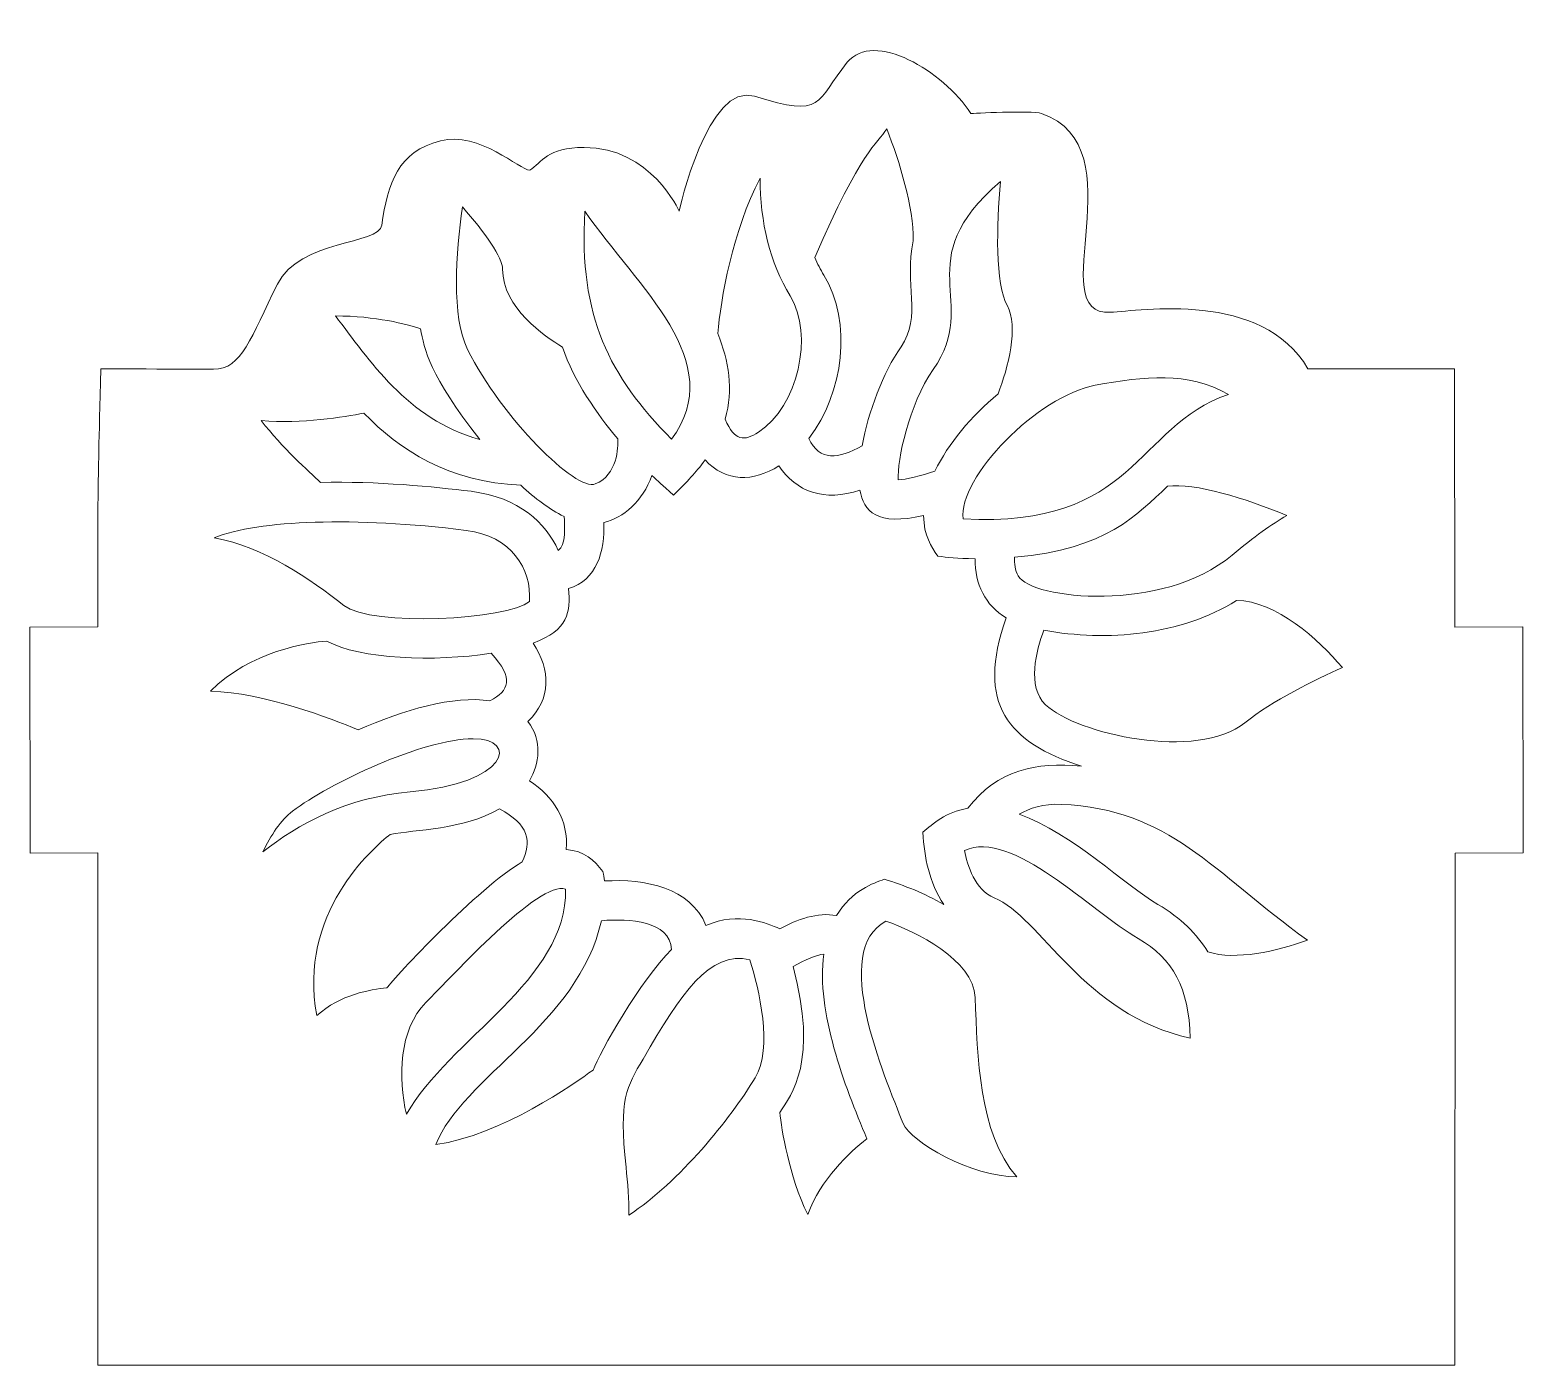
# Model space of a CAD drawing. Header units: inches. Extents: x 88 to 800, y 166 to 766.
# Drawn here: x 479.4 to 666.6, y 165.6 to 333 of the extents above; entities that cross this region are included whole.
import ezdxf

# ---------------------------------------------------------------- set-up
doc = ezdxf.new("R2010")
doc.units = ezdxf.units.IN
doc.header["$MEASUREMENT"] = 0
doc.layers.add('_U+0421_U+043B_U+043E_U+0439 1', color=7, linetype='Continuous')

# ---------------------------------------------------------------- blocks, each defined once
blk = doc.blocks.new('block 2')
at = {"layer": '_U+0421_U+043B_U+043E_U+0439 1', "color": 1, "lineweight": 9, "true_color": 0xff0000}
for points, knots in [([(479.47, 229.8), (479.47, 229.8), (479.44, 258.13), (479.44, 258.13), (479.44, 258.13), (487.97, 258.14), (487.97, 258.14), (487.97, 278.66), (487.89, 271.28), (488.31, 290.52), (488.31, 290.52), (502.32, 290.45), (502.43, 290.45), (506.04, 290.45), (507.13, 294.44), (510.46, 301.11), (513.3, 306.79), (523.21, 306.02), (523.55, 308.52), (524.25, 313.79), (525.63, 317.77), (530.88, 319.1), (535.77, 320.35), (540.86, 315.41), (542.08, 315.41), (543.57, 316.37), (544.3, 318.27), (548.89, 318.27), (557.31, 318.27), (560.8, 310.27), (560.8, 310.27), (560.8, 310.27), (564.4, 326.58), (570.26, 324.69), (579.05, 321.85), (577.88, 324.02), (581.88, 328.94), (585.19, 333.01), (593.87, 327.89), (597.38, 322.52), (597.38, 322.52), (605, 322.94), (606.21, 322.52), (618.47, 318.31), (606.13, 297.14), (614.87, 297.6), (618.52, 297.79), (633.87, 300.38), (639.62, 290.52), (657.99, 290.52), (657.99, 290.52), (657.99, 290.52), (657.99, 290.52), (658.04, 258.13), (658.04, 258.13), (658.04, 258.13), (666.55, 258.14), (666.55, 258.14), (666.55, 258.14), (666.58, 229.81), (666.58, 229.81), (666.58, 229.81), (658.08, 229.8), (658.08, 229.8), (658.08, 229.8), (658.04, 165.58), (658.04, 165.58), (658.04, 165.58), (487.97, 165.58), (487.97, 165.58), (487.97, 165.58), (487.97, 229.81), (487.97, 229.81), (487.97, 229.81), (479.47, 229.8), (479.47, 229.8)], [0, 0, 0, 0, 1, 1, 1, 2, 2, 2, 3, 3, 3, 4, 4, 4, 5, 5, 5, 6, 6, 6, 7, 7, 7, 8, 8, 8, 9, 9, 9, 10, 10, 10, 11, 11, 11, 12, 12, 12, 13, 13, 13, 14, 14, 14, 15, 15, 15, 16, 16, 16, 17, 17, 17, 18, 18, 18, 19, 19, 19, 20, 20, 20, 21, 21, 21, 22, 22, 22, 23, 23, 23, 24, 24, 24, 25, 25, 25, 25]), ([(577.06, 281.79), (578.4, 278.89), (580.76, 279.17), (583.74, 280.87), (584.52, 285.1), (586.36, 290.04), (588.62, 293.26), (591.3, 297.1), (588.96, 301.15), (590.15, 306.56), (590.19, 310.82), (588.43, 316.44), (586.84, 320.62), (585.61, 318.63), (583.61, 317.99), (577.81, 304.46), (578.14, 303.69), (578.52, 302.95), (578.94, 302.26), (582.55, 296.34), (581.45, 287.46), (577.06, 281.79)], [0, 0, 0, 0, 1, 1, 1, 2, 2, 2, 3, 3, 3, 4, 4, 4, 5, 5, 5, 6, 6, 6, 7, 7, 7, 7]), ([(565.64, 294.93), (567.04, 291.51), (567.62, 287.9), (566.58, 284.2), (567.73, 281.43), (568.98, 281.39), (570.76, 282.57), (575.67, 285.78), (577.74, 294.74), (574.72, 299.68), (572.21, 303.79), (570.94, 308.91), (570.97, 314.41), (567.51, 307.93), (566.01, 299.15), (565.64, 294.93)], [0, 0, 0, 0, 1, 1, 1, 2, 2, 2, 3, 3, 3, 4, 4, 4, 5, 5, 5, 5]), ([(592.66, 290.43), (589.57, 286), (588.12, 279.01), (588.27, 276.57), (589.25, 276.64), (591.1, 277.08), (592.87, 277.69), (594.53, 281.12), (597.42, 284.58), (600.77, 287.38), (602.05, 290.56), (603.36, 295.91), (601.95, 298.39), (600.37, 301.16), (600.61, 308.5), (601.07, 313.99), (589.33, 303.92), (598.69, 299.04), (592.66, 290.43)], [0, 0, 0, 0, 1, 1, 1, 2, 2, 2, 3, 3, 3, 4, 4, 4, 5, 5, 5, 6, 6, 6, 6]), ([(534.28, 292.94), (538.57, 284.34), (547.92, 275.07), (550.3, 276.07), (553.09, 277.23), (553.17, 280.67), (553.12, 281.73), (550.51, 284.85), (547.62, 288.96), (546.18, 293.23), (543.96, 294.56), (538.69, 298.21), (538.69, 302.99), (538.69, 304.42), (536.43, 307.67), (533.65, 310.8), (532.83, 305.13), (532.26, 297.02), (534.28, 292.94)], [0, 0, 0, 0, 1, 1, 1, 2, 2, 2, 3, 3, 3, 4, 4, 4, 5, 5, 5, 6, 6, 6, 6]), ([(559.85, 281.68), (567.05, 291.35), (555.68, 300.68), (548.99, 310.27), (548.23, 297), (552.04, 289.65), (559.85, 281.68)], [0, 0, 0, 0, 1, 1, 1, 2, 2, 2, 2]), ([(517.74, 297.14), (521.94, 291.71), (526.65, 284.18), (535.81, 281.66), (529.53, 289.71), (528.84, 292.98), (528.4, 295.54), (526.64, 296.11), (522.8, 297.13), (517.74, 297.14)], [0, 0, 0, 0, 1, 1, 1, 2, 2, 2, 3, 3, 3, 3]), ([(596.4, 271.68), (618.24, 270.6), (617.78, 283.15), (629.66, 287.31), (624.45, 290.19), (619.24, 289.6), (612.95, 288.44), (605.77, 287.11), (595.73, 276.89), (596.4, 271.68)], [0, 0, 0, 0, 1, 1, 1, 2, 2, 2, 3, 3, 3, 3]), ([(508.43, 284.01), (511.1, 280.63), (514.33, 277.64), (515.88, 276.27), (522.93, 276.42), (530.11, 275.73), (534.73, 275.15), (540.81, 274.39), (544.06, 271.16), (545.66, 267.75), (546.61, 268.3), (546.5, 270.93), (546.38, 272.01), (544.58, 272.87), (542.75, 274.25), (540.98, 275.91), (531.87, 276.32), (525.8, 280.34), (521.29, 284.95), (518.83, 284.46), (513.54, 283.6), (508.43, 284.01)], [0, 0, 0, 0, 1, 1, 1, 2, 2, 2, 3, 3, 3, 4, 4, 4, 5, 5, 5, 6, 6, 6, 7, 7, 7, 7]), ([(573.44, 220.31), (575.53, 221.43), (578.2, 222.44), (580.53, 221.95), (582.44, 225.13), (585.21, 226.02), (586.5, 226.51), (589.1, 225.73), (591.51, 224.75), (593.98, 223.34), (592.14, 226.12), (591.55, 229.21), (591.36, 232.4), (592.63, 233.47), (594.19, 234.93), (596.99, 235.41), (600.69, 240.26), (605.54, 241.21), (611.22, 240.68), (602.06, 243.64), (597.93, 248.48), (601.81, 259.27), (599.15, 260.86), (597.88, 263.54), (597.9, 266.69), (595.56, 266.72), (594.45, 266.87), (593.21, 267.01), (592.43, 268.25), (591.46, 269.53), (591.45, 272.12), (585.62, 270.76), (583.92, 272.62), (583.47, 275.31), (579.02, 273.74), (575.43, 275.14), (573.32, 278.34), (570.08, 276.28), (566.65, 276.31), (564.05, 279.08), (562.83, 277.37), (561.87, 276.46), (560.12, 274.67), (558.54, 276.07), (558.24, 276.33), (557.38, 277.15), (556.27, 273.86), (553.81, 271.84), (551.37, 271.26), (551.51, 267.57), (550.46, 264.04), (546.96, 262.95), (547.21, 260.04), (546.96, 257.75), (542.51, 256.12), (544.7, 252.73), (544.8, 249.12), (541.86, 246.27), (543.69, 243.91), (543.29, 240.95), (542.05, 238.85), (545.06, 236.83), (546.98, 233.92), (546.66, 230.23), (548.96, 230.06), (550.15, 228.89), (551.25, 227.48), (551.35, 226.95), (551.39, 226.8), (551.44, 226.29), (556.59, 226.59), (562.2, 225.47), (564.17, 220.72), (568.33, 222.53), (571.72, 220.99), (573.44, 220.31)], [0, 0, 0, 0, 1, 1, 1, 2, 2, 2, 3, 3, 3, 4, 4, 4, 5, 5, 5, 6, 6, 6, 7, 7, 7, 8, 8, 8, 9, 9, 9, 10, 10, 10, 11, 11, 11, 12, 12, 12, 13, 13, 13, 14, 14, 14, 15, 15, 15, 16, 16, 16, 17, 17, 17, 18, 18, 18, 19, 19, 19, 20, 20, 20, 21, 21, 21, 22, 22, 22, 23, 23, 23, 24, 24, 24, 25, 25, 25, 25]), ([(622.01, 275.78), (618.14, 272.2), (614.45, 267.92), (602.85, 266.88), (602.82, 266.11), (602.91, 265.24), (603.31, 264.54), (604.97, 261.59), (621.38, 259.83), (630.1, 267.14), (632.85, 269.45), (635.12, 271.04), (636.95, 272.13), (631.74, 274.28), (625.48, 276.25), (622.01, 275.78)], [0, 0, 0, 0, 1, 1, 1, 2, 2, 2, 3, 3, 3, 4, 4, 4, 5, 5, 5, 5]), ([(502.54, 269.33), (508.78, 268.17), (514.59, 264.15), (518.79, 260.84), (522.25, 258.12), (539.36, 259.05), (542.05, 261.33), (542.36, 265.47), (539.77, 269.54), (534.12, 270.25), (520.08, 272), (508.16, 271.54), (502.54, 269.33)], [0, 0, 0, 0, 1, 1, 1, 2, 2, 2, 3, 3, 3, 4, 4, 4, 4]), ([(643.93, 253.05), (640.91, 256.6), (635.65, 261.43), (630.65, 261.46), (623.71, 257.11), (614.39, 256.27), (606.51, 257.73), (605.58, 255.21), (604.36, 250.62), (606.72, 248.39), (610.65, 244.68), (625.78, 241.33), (631.7, 246.12), (635.13, 248.9), (640.56, 251.54), (643.93, 253.05)], [0, 0, 0, 0, 1, 1, 1, 2, 2, 2, 3, 3, 3, 4, 4, 4, 5, 5, 5, 5]), ([(502.08, 250.1), (508.77, 249.89), (517.14, 246.68), (520.59, 245.24), (526.22, 247.71), (532.57, 249.61), (537.1, 248.87), (539.46, 250.15), (540.2, 251.68), (537.25, 254.85), (530.13, 253.73), (520.8, 254.09), (516.63, 256.38), (514.38, 256.17), (507.02, 255.14), (502.08, 250.1)], [0, 0, 0, 0, 1, 1, 1, 2, 2, 2, 3, 3, 3, 4, 4, 4, 5, 5, 5, 5]), ([(508.64, 229.93), (512.98, 233.39), (519.16, 236.79), (527.1, 237.47), (539.34, 238.51), (540.83, 244.13), (534.98, 244.13), (528.74, 244.13), (516.88, 238.51), (512.37, 235.06), (510.88, 233.92), (509.64, 232.03), (508.64, 229.93)], [0, 0, 0, 0, 1, 1, 1, 2, 2, 2, 3, 3, 3, 4, 4, 4, 4]), ([(639.55, 218.86), (627.46, 227.6), (622.38, 235.28), (608.69, 235.9), (606.43, 236.01), (604.71, 235.42), (603.43, 234.66), (610.12, 232.25), (616.77, 225.69), (620.81, 223.35), (623.71, 221.67), (625.7, 219.63), (627.06, 217.41), (630.57, 216.28), (635.7, 217.49), (639.55, 218.86)], [0, 0, 0, 0, 1, 1, 1, 2, 2, 2, 3, 3, 3, 4, 4, 4, 5, 5, 5, 5]), ([(541.15, 228.68), (542.35, 231.19), (541.96, 233.43), (538.3, 235.33), (533.59, 232.68), (527.83, 232.76), (524.59, 232.12), (522.45, 230.44), (512.93, 222.14), (515.41, 209.42), (518.33, 212.05), (522.13, 212.72), (524.18, 212.88), (525.07, 214.12), (535.68, 225.56), (541.15, 228.68)], [0, 0, 0, 0, 1, 1, 1, 2, 2, 2, 3, 3, 3, 4, 4, 4, 5, 5, 5, 5]), ([(624.87, 206.59), (624.69, 212.91), (622.74, 216.52), (618.33, 219.07), (612.52, 222.44), (602.48, 232.91), (596.57, 230.11), (596.92, 228.28), (597.88, 225.14), (600.3, 224.17), (606, 221.89), (611.51, 209.46), (624.87, 206.59)], [0, 0, 0, 0, 1, 1, 1, 2, 2, 2, 3, 3, 3, 4, 4, 4, 4]), ([(546.56, 225.26), (543.36, 226.52), (532.34, 214.3), (529.05, 211.04), (525.72, 207.73), (525.54, 201.51), (526.64, 197.04), (531.91, 206.45), (546.87, 213.93), (546.56, 225.26)], [0, 0, 0, 0, 1, 1, 1, 2, 2, 2, 3, 3, 3, 3]), ([(559.87, 217.7), (559.56, 221.32), (554.66, 221.61), (551.06, 221.31), (548.25, 208.4), (533.55, 201.59), (530.31, 193.23), (538.54, 194.41), (547.71, 200.88), (550.02, 202.59), (550.84, 204.74), (555.97, 213.9), (559.87, 217.7)], [0, 0, 0, 0, 1, 1, 1, 2, 2, 2, 3, 3, 3, 4, 4, 4, 4]), ([(603.11, 189.19), (598.33, 194.74), (598.21, 204.34), (597.91, 211.68), (597.7, 216.44), (590.42, 219.96), (586.72, 221.26), (579.76, 217.59), (586.49, 201.87), (588.89, 195.88), (589.81, 193.57), (597.45, 189.21), (603.11, 189.19)], [0, 0, 0, 0, 1, 1, 1, 2, 2, 2, 3, 3, 3, 4, 4, 4, 4]), ([(569.66, 216.41), (564.61, 217.6), (561.03, 212.18), (556.28, 203.97), (554.23, 200.43), (553.24, 199.08), (554.15, 190.39), (554.36, 188.39), (554.57, 186.36), (554.49, 184.38), (560.9, 188.58), (567.18, 196.45), (570.35, 201.63), (572.59, 205.29), (570.83, 212.84), (569.66, 216.41)], [0, 0, 0, 0, 1, 1, 1, 2, 2, 2, 3, 3, 3, 4, 4, 4, 5, 5, 5, 5]), ([(584.33, 193.98), (581.51, 200.7), (577.97, 209.87), (578.93, 217.12), (578.06, 217.02), (576.58, 216.44), (575.08, 215.55), (578.27, 203.71), (574.89, 199.48), (573.42, 197.27), (573.67, 195.16), (574.55, 189.35), (576.92, 184.48), (578.57, 188.89), (582.08, 192.2), (584.33, 193.98)], [0, 0, 0, 0, 1, 1, 1, 2, 2, 2, 3, 3, 3, 4, 4, 4, 5, 5, 5, 5])]:
    blk.add_open_spline(points, degree=3, knots=knots, dxfattribs=at)

msp = doc.modelspace()

# ---------------------------------------------------------------- block references
at = {"layer": '_U+0421_U+043B_U+043E_U+0439 1'}
msp.add_blockref('block 2', (0, 0), dxfattribs=at)

doc.saveas('drawing.dxf')
